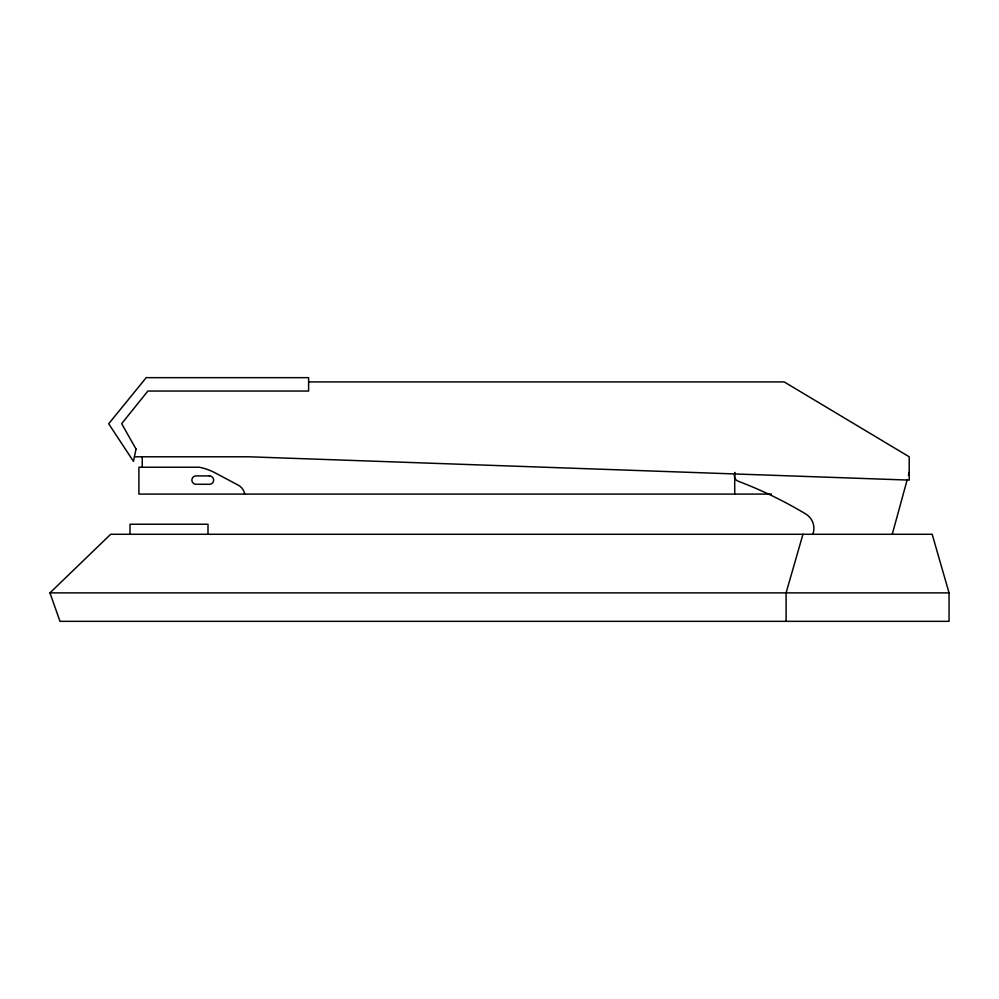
<?xml version="1.0" encoding="UTF-8"?>
<svg xmlns="http://www.w3.org/2000/svg" width="999" height="999" viewBox="0 0 999 999"><rect width="100%" height="100%" fill="white"/><g stroke="black" fill="none" stroke-linecap="round" stroke-linejoin="round"><path stroke-width="1.5" d="M892.257 534.278L907.192 479.707M908.403 475.287L909.202 472.327M802.959 534.278L786.088 592.882L786.088 621.341M49.95 592.882L110.677 534.278L932.179 534.278L949.05 592.882L949.05 621.341L59.99 621.341L49.95 592.882L949.05 592.882M308.616 381.918L784.19 381.918L909.202 456.793L909.202 480.107L249.001 456.793L134.415 456.793M771.415 494.093L138.898 494.093L138.898 467.22L199.151 467.22A55.607 55.607 0 0 1 214.947 472.764L238.224 485.152A12.525 12.525 0 0 1 244.693 494.093M734.715 472.39L734.715 494.093M207.992 534.278L208.004 524.238L130.007 524.238L130.007 534.278M142.245 456.73L142.245 467.22M735.177 473.189A5.445 5.445 0 0 0 737.949 481.118A424.65 424.65 0 0 1 805.743 513.973A16.796 16.796 0 0 1 812.836 534.278M136.014 449.026L133.479 461.388L108.691 423.776L146.204 377.659L308.616 377.659L308.616 391.046L147.877 391.046L121.666 423.676L136.014 449.026M209.453 475.911L196.054 475.911A4.183 4.183 0 0 0 191.87 480.094A4.183 4.183 0 0 0 196.054 484.278L209.453 484.278A4.183 4.183 0 0 0 213.636 480.094A4.183 4.183 0 0 0 209.453 475.911"/></g></svg>
